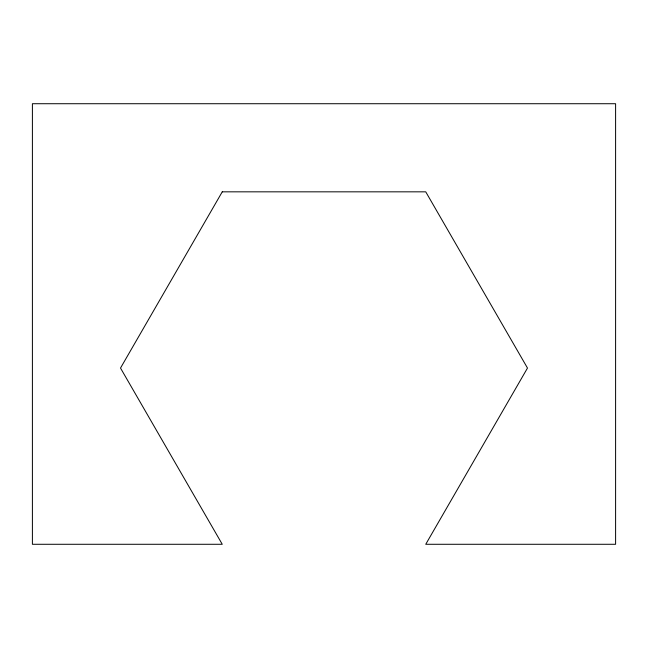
<?xml version="1.0" encoding="UTF-8"?>
<svg xmlns="http://www.w3.org/2000/svg" width="648" height="648" viewBox="0 0 648 648"><rect width="100%" height="100%" fill="white"/><g stroke="black" fill="none" stroke-linecap="round" stroke-linejoin="round"><path stroke-width="0.97" d="M222.256 191.832L120.512 368.056L222.256 544.28L32.4 544.28L32.4 103.721L615.6 103.721L615.6 544.28L425.744 544.28L527.488 368.056L425.744 191.832L222.256 191.832"/></g></svg>
